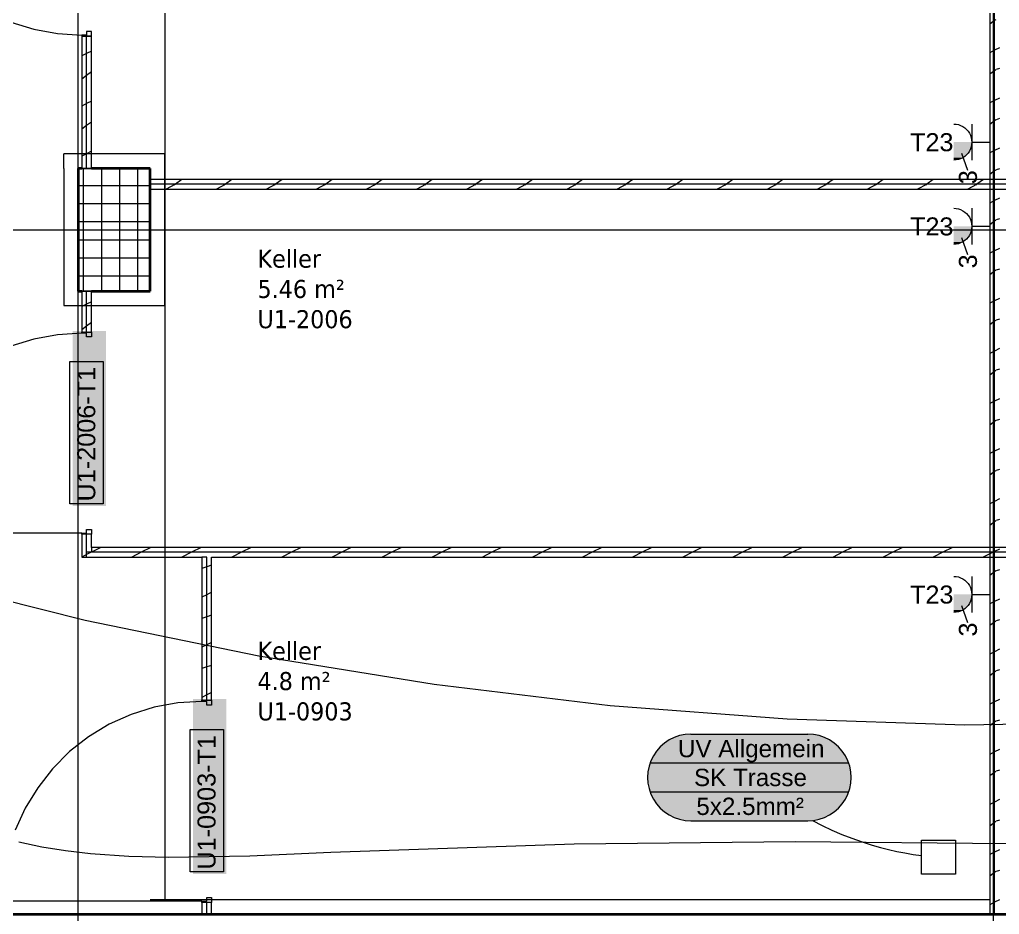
# Model space of a CAD drawing. Extents: x -1132 to 613, y -179 to 712.
# Drawn here: x -107.5 to -26, y 211.6 to 285.9 of the extents above; entities that cross this region are included whole.
import ezdxf
from ezdxf.lldxf.tags import DXFTag

# ---------------------------------------------------------------- set-up
doc = ezdxf.new("R2010")
doc.units = 0
doc.layers.get('0').update_dxf_attribs({"lineweight": 13})
for name, color, linetype, lineweight in [('A-AREA-____-IDEN', 7, 'Continuous', 5), ('A-DOOR-____-IDEN', 7, 'Continuous', 5), ('A-DOOR-FRAM-MCUT', 7, 'Continuous', 9), ('A-DOOR-OPNG-OTLN', 7, 'Continuous', 9), ('A-FLOR-____-OVHD', 7, 'Strichpunkt - Fein', 9), ('A-WALL-____-MCUT', 7, 'Continuous', 35), ('A-WALL-____-PATT', 7, 'Continuous', 35), ('A-WALL-FNSH-MCUT', 7, 'Continuous', 35), ('S-COLS-____-MCUT', 7, 'Continuous', 35), ('S-COLS-____-OTLN', 7, 'Continuous', 9), ('S-GRID-____-OTLN', 7, 'Continuous', 5)]:
    doc.layers.add(name, color=color, linetype=linetype, lineweight=lineweight)
for name, color, linetype, lineweight, true_color in [('A-DETL-____-OTLN', 5, 'Continuous', 9, 0x0000ff), ('EL01_WAN_Kraft', 1, 'Continuous', 13, 0xff0000), ('EL01_WAN_Leitung_Kraft', 1, 'Continuous', 13, 0xff0000), ('EL01_WAN_Leitung_Licht', 7, 'Continuous', 13, 0x0080ff)]:
    doc.layers.add(name, color=color, linetype=linetype, lineweight=lineweight, true_color=true_color)
doc.styles.get("Standard").update_dxf_attribs({"font": 'arial.ttf'})
tags = doc.linetypes.add('_Rasterlinie_', pattern=[0.375, 0.2, -0.05, 0.075, -0.05]).pattern_tags.tags
tags[10:11] = [DXFTag(74, 4), DXFTag(75, 0), DXFTag(340, '0'), DXFTag(46, 1.0), DXFTag(50, 0.0), DXFTag(44, 0.0), DXFTag(45, 0.0)]
tags[8:9] = [DXFTag(74, 4), DXFTag(75, 0), DXFTag(340, '0'), DXFTag(46, 1.0), DXFTag(50, 0.0), DXFTag(44, 0.0), DXFTag(45, 0.0)]
tags[6:7] = [DXFTag(74, 4), DXFTag(75, 0), DXFTag(340, '0'), DXFTag(46, 1.0), DXFTag(50, 0.0), DXFTag(44, 0.0), DXFTag(45, 0.0)]
tags[4:5] = [DXFTag(74, 4), DXFTag(75, 0), DXFTag(340, '0'), DXFTag(46, 1.0), DXFTag(50, 0.0), DXFTag(44, 0.0), DXFTag(45, 0.0)]
tags = doc.linetypes.add('_Strichliert - Fein_', pattern=[0.15, 0.1, -0.05]).pattern_tags.tags
tags[6:7] = [DXFTag(74, 4), DXFTag(75, 0), DXFTag(340, '0'), DXFTag(46, 1.0), DXFTag(50, 0.0), DXFTag(44, 0.0), DXFTag(45, 0.0)]
tags[4:5] = [DXFTag(74, 4), DXFTag(75, 0), DXFTag(340, '0'), DXFTag(46, 1.0), DXFTag(50, 0.0), DXFTag(44, 0.0), DXFTag(45, 0.0)]
tags = doc.linetypes.add('Strichpunkt - Fein', pattern=[0.2, 0.1, -0.05, 0, -0.05]).pattern_tags.tags
tags[10:11] = [DXFTag(74, 4), DXFTag(75, 0), DXFTag(340, '0'), DXFTag(46, 1.0), DXFTag(50, 0.0), DXFTag(44, 0.0), DXFTag(45, 0.0)]
tags[8:9] = [DXFTag(74, 4), DXFTag(75, 0), DXFTag(340, '0'), DXFTag(46, 1.0), DXFTag(50, 0.0), DXFTag(44, 0.0), DXFTag(45, 0.0)]
tags[6:7] = [DXFTag(74, 4), DXFTag(75, 0), DXFTag(340, '0'), DXFTag(46, 1.0), DXFTag(50, 0.0), DXFTag(44, 0.0), DXFTag(45, 0.0)]
tags[4:5] = [DXFTag(74, 4), DXFTag(75, 0), DXFTag(340, '0'), DXFTag(46, 1.0), DXFTag(50, 0.0), DXFTag(44, 0.0), DXFTag(45, 0.0)]

# ---------------------------------------------------------------- blocks, each defined once
blk = doc.blocks.new('Referenz-A0UJ359BXE', base_point=(-1140.157, -173.774))
at = {"layer": 'A-DETL-____-OTLN', "color": 0, "linetype": '_Strichliert - Fein_', "ltscale": 0.13}
blk.add_line((-103.787, 273.564), (-103.787, 274.764), dxfattribs=at)
at = {"layer": 'A-DOOR-____-IDEN', "color": 0, "linetype": 'Continuous', "ltscale": 0.13}
for p, q in [((-103.278, 245.681), (-103.278, 257.521)), ((-103.278, 257.521), (-100.498, 257.521)), ((-100.498, 257.521), (-100.498, 245.681)), ((-100.498, 245.681), (-103.278, 245.681)), ((-93.278, 215.09), (-93.278, 226.93)), ((-93.278, 226.93), (-90.498, 226.93)), ((-90.498, 226.93), (-90.498, 215.09)), ((-90.498, 215.09), (-93.278, 215.09))]:
    blk.add_line(p, q, dxfattribs=at)
at = {"layer": 'A-DOOR-____-IDEN', "color": 7, "linetype": 'Continuous', "ltscale": 0.13, "true_color": 0xffffff}
for points in [[(-103.034, 245.506), (-100.275, 245.506), (-103.034, 260.045)], [(-100.275, 245.506), (-103.034, 260.045), (-100.275, 260.045)], [(-93.034, 214.915), (-90.275, 214.915), (-93.034, 229.454)], [(-90.275, 214.915), (-93.034, 229.454), (-90.275, 229.454)]]:
    blk.add_solid(points, dxfattribs=at)
at = {"layer": 'A-DOOR-FRAM-MCUT', "color": 0, "linetype": 'Continuous', "ltscale": 0.13}
for p, q in [((-102.287, 284.636), (-102.287, 284.536)), ((-101.887, 284.636), (-102.287, 284.636)), ((-102.287, 284.536), (-101.487, 284.536)), ((-101.487, 284.936), (-101.887, 284.936)), ((-101.887, 284.936), (-101.887, 284.636)), ((-101.487, 284.536), (-101.487, 284.936)), ((-102.287, 259.955), (-101.487, 259.955)), ((-102.287, 259.855), (-102.287, 259.955)), ((-101.487, 259.955), (-101.487, 259.555)), ((-101.887, 259.855), (-102.287, 259.855)), ((-101.887, 259.555), (-101.887, 259.855)), ((-101.487, 259.555), (-101.887, 259.555)), ((-102.287, 243.255), (-101.887, 243.255)), ((-102.287, 243.155), (-102.287, 243.255)), ((-101.487, 243.155), (-102.287, 243.155)), ((-101.887, 243.555), (-101.487, 243.555)), ((-101.887, 243.255), (-101.887, 243.555)), ((-101.487, 243.555), (-101.487, 243.155)), ((-92.287, 229.364), (-91.487, 229.364)), ((-92.287, 229.264), (-92.287, 229.364)), ((-91.887, 229.264), (-92.287, 229.264)), ((-91.887, 228.964), (-91.887, 229.264)), ((-91.487, 228.964), (-91.887, 228.964)), ((-91.487, 229.364), (-91.487, 228.964)), ((-92.287, 212.664), (-91.887, 212.664)), ((-92.287, 212.564), (-92.287, 212.664)), ((-91.887, 212.964), (-91.487, 212.964)), ((-91.887, 212.664), (-91.887, 212.964)), ((-91.487, 212.964), (-91.487, 212.564)), ((-91.487, 212.564), (-92.287, 212.564))]:
    blk.add_line(p, q, dxfattribs=at)
at = {"layer": 'A-DOOR-OPNG-OTLN', "color": 0, "linetype": 'Continuous', "ltscale": 0.13}
for p, q in [((-108.173, 285.715), (-106.259, 285.119)), ((-106.259, 285.119), (-104.288, 284.758)), ((-104.288, 284.758), (-102.287, 284.636)), ((-106.259, 259.372), (-108.173, 258.776)), ((-104.288, 259.734), (-106.259, 259.372)), ((-102.287, 259.855), (-104.288, 259.734)), ((-102.287, 243.255), (-118.887, 243.255)), ((-94.288, 229.143), (-96.259, 228.781)), ((-92.287, 229.264), (-94.288, 229.143)), ((-98.173, 228.185), (-100.001, 227.362)), ((-96.259, 228.781), (-98.173, 228.185)), ((-100.001, 227.362), (-101.717, 226.325)), ((-101.717, 226.325), (-103.295, 225.089)), ((-103.295, 225.089), (-104.712, 223.672)), ((-104.712, 223.672), (-105.948, 222.094)), ((-105.948, 222.094), (-106.985, 220.378)), ((-106.985, 220.378), (-107.808, 218.55)), ((-92.287, 212.664), (-108.887, 212.664))]:
    blk.add_line(p, q, dxfattribs=at)
at = {"layer": 'A-FLOR-____-OVHD', "color": 0, "linetype": 'Strichpunkt - Fein', "ltscale": 0.13}
for p, q in [((-95.387, 357.163), (-95.387, 212.764)), ((-95.387, 274.764), (-103.787, 274.764)), ((-95.387, 262.164), (-95.387, 274.764)), ((-103.787, 273.564), (-103.787, 262.164)), ((-103.787, 262.164), (-95.387, 262.164)), ((-26.787, 212.764), (-96.587, 212.764))]:
    blk.add_line(p, q, dxfattribs=at)
at = {"layer": 'A-WALL-____-MCUT', "color": 0, "linetype": 'Continuous', "lineweight": 9, "ltscale": 0.13}
for p, q in [((-26.387, 211.564), (-26.387, 357.163)), ((-101.887, 273.564), (-101.887, 284.536)), ((-102.287, 273.564), (-101.487, 273.564)), ((52.913, 272.246), (-96.587, 272.246)), ((-101.487, 263.364), (-102.287, 263.364)), ((-101.887, 259.955), (-101.887, 263.364)), ((-101.887, 241.255), (-101.887, 243.155)), ((-101.487, 242.055), (-101.487, 241.655)), ((52.913, 241.655), (-101.887, 241.655)), ((-91.887, 241.255), (-92.287, 241.255)), ((-91.887, 229.364), (-91.887, 241.255)), ((-91.887, 211.564), (-91.887, 212.564))]:
    blk.add_line(p, q, dxfattribs=at)
at = {"layer": 'A-WALL-____-MCUT', "color": 0, "linetype": 'Continuous', "ltscale": 0.35}
for p, q in [((-91.487, 211.564), (-126.287, 211.564)), ((123.113, 211.564), (-91.487, 211.564))]:
    blk.add_line(p, q, dxfattribs=at)
at = {"layer": 'A-WALL-____-PATT', "color": 0, "linetype": 'Continuous', "lineweight": 9, "ltscale": 0.13}
for p, q in [((-26.387, 285.842), (-26.787, 285.542)), ((-26.286, 285.917), (-26.387, 285.842)), ((-25.987, 283.574), (-26.387, 283.374)), ((-101.887, 283.108), (-102.287, 282.908)), ((-101.487, 283.308), (-101.887, 283.108)), ((-26.387, 283.374), (-26.787, 283.174)), ((-101.887, 281.279), (-102.287, 280.979)), ((-101.487, 281.579), (-101.887, 281.279)), ((-26.387, 281.677), (-26.787, 281.377)), ((-26.286, 281.753), (-26.387, 281.677)), ((-25.987, 281.857), (-26.255, 281.768)), ((-101.887, 278.943), (-102.287, 278.743)), ((-101.487, 279.143), (-101.887, 278.943)), ((-26.387, 279.209), (-26.787, 279.009)), ((-25.987, 279.409), (-26.387, 279.209)), ((-101.887, 277.114), (-102.287, 276.814)), ((-101.487, 277.414), (-101.887, 277.114)), ((-26.387, 277.512), (-26.787, 277.212)), ((-26.285, 277.588), (-26.387, 277.512)), ((-25.987, 277.693), (-26.255, 277.603)), ((-101.887, 274.778), (-102.287, 274.578)), ((-101.487, 274.978), (-101.887, 274.778)), ((-26.387, 275.044), (-26.787, 274.844)), ((-25.987, 275.244), (-26.387, 275.044)), ((-26.387, 273.347), (-26.787, 273.047)), ((-26.285, 273.423), (-26.387, 273.347)), ((-25.987, 273.528), (-26.255, 273.439)), ((-94.531, 272.209), (-95.257, 271.846)), ((-94.495, 272.246), (-94.596, 272.17)), ((-93.962, 272.646), (-94.495, 272.246)), ((-90.366, 272.209), (-91.092, 271.846)), ((-90.33, 272.246), (-90.43, 272.17)), ((-89.797, 272.646), (-90.33, 272.246)), ((-86.201, 272.209), (-86.927, 271.846)), ((-86.165, 272.246), (-86.265, 272.171)), ((-85.632, 272.646), (-86.165, 272.246)), ((-82.036, 272.209), (-82.762, 271.846)), ((-82, 272.246), (-82.1, 272.171)), ((-81.467, 272.646), (-82, 272.246)), ((-77.871, 272.209), (-78.598, 271.846)), ((-77.835, 272.246), (-77.934, 272.171)), ((-77.302, 272.646), (-77.835, 272.246)), ((-73.706, 272.209), (-74.433, 271.846)), ((-73.67, 272.246), (-73.769, 272.171)), ((-73.137, 272.646), (-73.67, 272.246)), ((-69.541, 272.209), (-70.268, 271.846)), ((-69.505, 272.246), (-69.604, 272.172)), ((-68.972, 272.646), (-69.505, 272.246)), ((-65.377, 272.209), (-66.103, 271.846)), ((-65.34, 272.246), (-65.438, 272.172)), ((-64.807, 272.646), (-65.34, 272.246)), ((-61.212, 272.209), (-61.938, 271.846)), ((-61.175, 272.246), (-61.273, 272.172)), ((-60.642, 272.646), (-61.175, 272.246)), ((-57.047, 272.209), (-57.773, 271.846)), ((-57.01, 272.246), (-57.108, 272.172)), ((-56.477, 272.646), (-57.01, 272.246)), ((-52.882, 272.209), (-53.608, 271.846)), ((-52.845, 272.246), (-52.943, 272.173)), ((-52.312, 272.646), (-52.845, 272.246)), ((-48.717, 272.209), (-49.443, 271.846)), ((-48.68, 272.246), (-48.777, 272.173)), ((-48.147, 272.646), (-48.68, 272.246)), ((-44.552, 272.209), (-45.278, 271.846)), ((-44.515, 272.246), (-44.612, 272.173)), ((-43.982, 272.646), (-44.515, 272.246)), ((-40.387, 272.209), (-41.113, 271.846)), ((-40.35, 272.246), (-40.447, 272.173)), ((-39.817, 272.646), (-40.35, 272.246)), ((-36.222, 272.209), (-36.948, 271.846)), ((-36.185, 272.246), (-36.281, 272.174)), ((-35.652, 272.646), (-36.185, 272.246)), ((-32.057, 272.209), (-32.784, 271.846)), ((-32.02, 272.246), (-32.116, 272.174)), ((-31.487, 272.646), (-32.02, 272.246)), ((-27.892, 272.209), (-28.619, 271.846)), ((-27.855, 272.246), (-27.951, 272.174)), ((-27.322, 272.646), (-27.855, 272.246)), ((-26.387, 270.879), (-26.787, 270.679)), ((-25.987, 271.079), (-26.387, 270.879)), ((-26.387, 269.182), (-26.787, 268.882)), ((-26.284, 269.259), (-26.387, 269.182)), ((-25.987, 269.363), (-26.254, 269.274)), ((-26.387, 266.714), (-26.787, 266.514)), ((-25.987, 266.914), (-26.387, 266.714)), ((-26.387, 265.017), (-26.787, 264.717)), ((-26.284, 265.094), (-26.387, 265.017)), ((-25.987, 265.198), (-26.254, 265.109)), ((-101.487, 262.483), (-101.887, 262.283)), ((-26.387, 262.549), (-26.787, 262.349)), ((-25.987, 262.749), (-26.387, 262.549)), ((-101.887, 262.283), (-102.287, 262.083)), ((-101.487, 260.754), (-101.887, 260.454)), ((-26.387, 260.852), (-26.787, 260.552)), ((-26.283, 260.93), (-26.387, 260.852)), ((-25.987, 261.034), (-26.254, 260.945)), ((-101.887, 260.454), (-102.287, 260.154)), ((-26.387, 258.384), (-26.787, 258.184)), ((-25.987, 258.584), (-26.387, 258.384)), ((-26.387, 256.687), (-26.787, 256.387)), ((-26.283, 256.765), (-26.387, 256.687)), ((-25.987, 256.869), (-26.254, 256.78)), ((-26.387, 254.219), (-26.787, 254.019)), ((-25.987, 254.419), (-26.387, 254.219)), ((-26.282, 252.6), (-26.387, 252.522)), ((-25.987, 252.704), (-26.254, 252.615)), ((-26.387, 252.522), (-26.787, 252.222)), ((-25.987, 250.255), (-26.387, 250.055)), ((-26.387, 250.055), (-26.787, 249.855)), ((-25.987, 248.54), (-26.253, 248.451)), ((-26.387, 248.357), (-26.787, 248.057)), ((-26.282, 248.436), (-26.387, 248.357)), ((-25.987, 246.09), (-26.387, 245.89)), ((-26.387, 245.89), (-26.787, 245.69)), ((-26.387, 244.192), (-26.787, 243.892)), ((-26.281, 244.271), (-26.387, 244.192)), ((-25.987, 244.375), (-26.253, 244.286)), ((-100.695, 242.055), (-101.487, 241.659)), ((-96.53, 242.055), (-97.33, 241.655)), ((-92.366, 242.055), (-93.166, 241.655)), ((-88.201, 242.055), (-89.001, 241.655)), ((-84.036, 242.055), (-84.836, 241.655)), ((-79.871, 242.055), (-80.671, 241.655)), ((-75.706, 242.055), (-76.506, 241.655)), ((-71.541, 242.055), (-72.341, 241.655)), ((-67.376, 242.055), (-68.176, 241.655)), ((-63.211, 242.055), (-64.011, 241.655)), ((-59.046, 242.055), (-59.846, 241.655)), ((-54.881, 242.055), (-55.681, 241.655)), ((-50.716, 242.055), (-51.516, 241.655)), ((-46.552, 242.055), (-47.352, 241.655)), ((-42.387, 242.055), (-43.187, 241.655)), ((-38.222, 242.055), (-39.022, 241.655)), ((-34.057, 242.055), (-34.857, 241.655)), ((-29.892, 242.055), (-30.692, 241.655)), ((-101.887, 241.459), (-102.287, 241.259)), ((-101.495, 241.655), (-101.887, 241.459)), ((-101.487, 241.659), (-101.495, 241.655)), ((-97.33, 241.655), (-98.13, 241.255)), ((-93.166, 241.655), (-93.966, 241.255)), ((-89.001, 241.655), (-89.801, 241.255)), ((-84.836, 241.655), (-85.636, 241.255)), ((-80.671, 241.655), (-81.471, 241.255)), ((-76.506, 241.655), (-77.306, 241.255)), ((-72.341, 241.655), (-73.141, 241.255)), ((-68.176, 241.655), (-68.976, 241.255)), ((-64.011, 241.655), (-64.811, 241.255)), ((-59.846, 241.655), (-60.646, 241.255)), ((-55.681, 241.655), (-56.481, 241.255)), ((-51.516, 241.655), (-52.316, 241.255)), ((-47.352, 241.655), (-48.152, 241.255)), ((-43.187, 241.655), (-43.987, 241.255)), ((-39.022, 241.655), (-39.822, 241.255)), ((-34.857, 241.655), (-35.657, 241.255)), ((-30.692, 241.655), (-31.492, 241.255)), ((-26.787, 241.525), (-27.327, 241.255)), ((-26.387, 241.725), (-26.787, 241.525)), ((-25.987, 241.925), (-26.387, 241.725)), ((-91.887, 240.455), (-92.287, 240.322)), ((-91.487, 240.589), (-91.887, 240.455)), ((-26.387, 240.027), (-26.787, 239.727)), ((-26.281, 240.106), (-26.387, 240.027)), ((-25.987, 240.21), (-26.253, 240.121)), ((-91.887, 238.129), (-92.287, 237.929)), ((-91.487, 238.329), (-91.887, 238.129)), ((-26.387, 237.56), (-26.787, 237.36)), ((-25.987, 237.76), (-26.387, 237.56)), ((-91.887, 236.291), (-92.287, 236.157)), ((-91.487, 236.424), (-91.887, 236.291)), ((-26.387, 235.862), (-26.787, 235.562)), ((-26.28, 235.942), (-26.387, 235.862)), ((-25.987, 236.045), (-26.253, 235.957)), ((-91.887, 233.964), (-92.287, 233.764)), ((-91.487, 234.164), (-91.887, 233.964)), ((-26.387, 233.395), (-26.787, 233.195)), ((-25.987, 233.595), (-26.387, 233.395)), ((-91.487, 232.259), (-91.887, 232.126)), ((-91.887, 232.126), (-92.287, 231.992)), ((-26.387, 231.697), (-26.787, 231.397)), ((-26.28, 231.777), (-26.387, 231.697)), ((-25.987, 231.881), (-26.253, 231.792)), ((-91.887, 229.799), (-92.287, 229.599)), ((-91.487, 229.999), (-91.887, 229.799)), ((-26.387, 229.23), (-26.787, 229.03)), ((-25.987, 229.43), (-26.387, 229.23)), ((-26.387, 227.532), (-26.787, 227.232)), ((-26.279, 227.612), (-26.387, 227.532)), ((-25.987, 227.716), (-26.252, 227.627)), ((-26.387, 225.065), (-26.787, 224.865)), ((-25.987, 225.265), (-26.387, 225.065)), ((-26.387, 223.367), (-26.787, 223.067)), ((-26.279, 223.448), (-26.387, 223.367)), ((-25.987, 223.551), (-26.252, 223.463)), ((-26.387, 220.9), (-26.787, 220.7)), ((-25.987, 221.1), (-26.387, 220.9)), ((-26.387, 219.202), (-26.787, 218.902)), ((-26.278, 219.283), (-26.387, 219.202)), ((-25.987, 219.387), (-26.252, 219.298)), ((-26.387, 216.735), (-26.787, 216.535)), ((-25.987, 216.935), (-26.387, 216.735)), ((-26.278, 215.119), (-26.387, 215.037)), ((-25.987, 215.222), (-26.252, 215.133)), ((-26.387, 215.037), (-26.787, 214.737)), ((-25.987, 212.77), (-26.387, 212.57)), ((-26.387, 212.57), (-26.787, 212.37))]:
    blk.add_line(p, q, dxfattribs=at)
at = {"layer": 'A-WALL-FNSH-MCUT', "color": 0, "linetype": 'Continuous', "lineweight": 9, "ltscale": 0.13}
for p, q in [((-26.787, 357.163), (-26.787, 211.564)), ((-102.287, 284.536), (-102.287, 273.564)), ((-101.487, 284.536), (-102.287, 284.536)), ((-101.487, 273.564), (-101.487, 284.536)), ((52.913, 272.646), (-96.587, 272.646)), ((-96.587, 272.646), (-96.587, 271.846)), ((-96.587, 271.846), (52.913, 271.846)), ((-102.287, 263.364), (-102.287, 259.955)), ((-101.487, 259.955), (-101.487, 263.364)), ((-102.287, 259.955), (-101.487, 259.955)), ((-102.287, 243.155), (-102.287, 241.255)), ((-101.487, 243.155), (-102.287, 243.155)), ((-101.487, 242.055), (-101.487, 243.155)), ((52.913, 242.055), (-101.487, 242.055)), ((-102.287, 241.255), (-92.287, 241.255)), ((-92.287, 241.255), (-92.287, 229.364)), ((-91.487, 241.255), (52.913, 241.255)), ((-91.487, 229.364), (-91.487, 241.255)), ((-92.287, 229.364), (-91.487, 229.364)), ((-92.287, 212.564), (-92.287, 211.564)), ((-91.487, 212.564), (-92.287, 212.564)), ((-91.487, 211.564), (-91.487, 212.564))]:
    blk.add_line(p, q, dxfattribs=at)
at = {"layer": 'S-COLS-____-MCUT', "color": 0, "linetype": 'Continuous', "ltscale": 0.35}
for p, q in [((-102.287, 273.564), (-102.587, 273.564)), ((-102.587, 273.564), (-102.587, 263.364)), ((-96.587, 273.564), (-101.487, 273.564)), ((-96.587, 263.364), (-96.587, 273.564)), ((-102.587, 263.364), (-102.287, 263.364)), ((-101.487, 263.364), (-96.587, 263.364))]:
    blk.add_line(p, q, dxfattribs=at)
at = {"layer": 'S-COLS-____-OTLN', "color": 0, "linetype": 'Continuous', "ltscale": 0.13}
for p, q in [((-101.887, 273.564), (-102.287, 273.564)), ((-102.126, 263.364), (-102.126, 273.564)), ((-101.487, 273.564), (-101.887, 273.564)), ((-100.626, 263.364), (-100.626, 273.564)), ((-99.126, 263.364), (-99.126, 273.564)), ((-97.626, 263.364), (-97.626, 273.564)), ((-102.587, 272.133), (-96.587, 272.133)), ((-102.587, 270.633), (-96.587, 270.633)), ((-102.587, 269.133), (-96.587, 269.133)), ((-102.587, 267.633), (-96.587, 267.633)), ((-102.587, 266.133), (-96.587, 266.133)), ((-102.587, 264.633), (-96.587, 264.633)), ((-102.287, 263.364), (-101.887, 263.364)), ((-101.887, 263.364), (-101.487, 263.364))]:
    blk.add_line(p, q, dxfattribs=at)
at = {"layer": 'S-GRID-____-OTLN', "color": 0, "linetype": '_Rasterlinie_', "ltscale": 0.13}
for p, q in [((-102.587, 173.564), (-102.587, 357.163)), ((-26.487, 173.564), (-26.487, 357.163)), ((-164.287, 268.464), (174.71, 268.464))]:
    blk.add_line(p, q, dxfattribs=at)
at = {"layer": 'A-AREA-____-IDEN', "color": 0, "linetype": 'Continuous', "ltscale": 0.13, "char_height": 1.5, "attachment_point": 1}
for s, insert in [('{\\W0.9;\\fVerdana;Keller}', (-87.674, 266.806)), ('{\\W0.9;\\fVerdana;5.46 m²}', (-87.674, 264.293)), ('{\\W0.9;\\fVerdana;U1-2006}', (-87.674, 261.779)), ('{\\W0.9;\\fVerdana;Keller}', (-87.674, 234.215)), ('{\\W0.9;\\fVerdana;4.8 m²}', (-87.674, 231.702)), ('{\\W0.9;\\fVerdana;U1-0903}', (-87.674, 229.188))]:
    blk.add_mtext(s, dxfattribs=dict(at, insert=insert))
at = {"layer": 'A-DOOR-____-IDEN', "color": 0, "linetype": 'Continuous', "ltscale": 0.13, "char_height": 1.5, "attachment_point": 1, "rotation": 90}
for s, insert in [('{\\fArial;U1-2006-T1}', (-102.659, 245.881)), ('{\\fArial;U1-0903-T1}', (-92.659, 215.29))]:
    blk.add_mtext(s, dxfattribs=dict(at, insert=insert))
blk = doc.blocks.new('Leitung-A0UJ35C9XE', base_point=(-41.514, 216.459))
at = {"color": 0, "linetype": 'ByBlock', "lineweight": -2, "ltscale": 0.13}
for p, q in [((-41.514, 219.367), (-40.719, 218.955)), ((-40.719, 218.955), (-39.91, 218.571)), ((-39.91, 218.571), (-39.088, 218.213)), ((-39.088, 218.213), (-38.254, 217.885)), ((-38.254, 217.885), (-37.409, 217.585)), ((-37.409, 217.585), (-36.554, 217.315)), ((-36.554, 217.315), (-35.883, 217.126)), ((-35.883, 217.126), (-35.206, 216.955)), ((-35.206, 216.955), (-34.526, 216.803)), ((-34.526, 216.803), (-33.842, 216.67)), ((-33.842, 216.67), (-33.155, 216.555)), ((-33.155, 216.555), (-32.465, 216.459))]:
    blk.add_line(p, q, dxfattribs=at)
blk = doc.blocks.new('Steckdose T23_ AP_ 3-fach-A0UJ35CXXE', base_point=(-33.417, 265.246))
at = {"color": 0, "lineweight": -2}
for p, q in [((-29.785, 270.246), (-29.589, 270.233)), ((-29.589, 270.233), (-29.397, 270.194)), ((-29.397, 270.194), (-29.211, 270.131)), ((-29.211, 270.131), (-29.035, 270.045)), ((-29.035, 270.045), (-28.872, 269.936)), ((-28.872, 269.936), (-28.724, 269.806)), ((-28.724, 269.806), (-28.595, 269.659)), ((-28.595, 269.659), (-28.486, 269.496)), ((-28.285, 270.246), (-28.285, 267.246)), ((-28.486, 269.496), (-28.399, 269.32)), ((-28.399, 269.32), (-28.336, 269.134)), ((-28.336, 269.134), (-28.298, 268.941)), ((-28.298, 268.941), (-28.285, 268.746)), ((-28.399, 268.172), (-28.486, 267.996)), ((-28.336, 268.357), (-28.399, 268.172)), ((-28.298, 268.55), (-28.336, 268.357)), ((-28.285, 268.746), (-28.298, 268.55)), ((-28.285, 268.746), (-26.785, 268.746)), ((-29.589, 267.258), (-29.785, 267.246)), ((-29.397, 267.297), (-29.589, 267.258)), ((-29.211, 267.36), (-29.397, 267.297)), ((-29.035, 267.447), (-29.211, 267.36)), ((-29.138, 267.819), (-28.63, 266.403)), ((-28.872, 267.556), (-29.035, 267.447)), ((-28.724, 267.685), (-28.872, 267.556)), ((-28.595, 267.832), (-28.724, 267.685)), ((-28.486, 267.996), (-28.595, 267.832))]:
    blk.add_line(p, q, dxfattribs=at)
for points in [[(-28.336, 268.357), (-29.785, 268.357), (-28.285, 268.746)], [(-29.785, 268.357), (-28.285, 268.746), (-29.785, 268.746)], [(-28.486, 267.996), (-29.785, 267.996), (-28.336, 268.357)], [(-29.785, 267.996), (-28.336, 268.357), (-29.785, 268.357)], [(-28.724, 267.685), (-29.785, 267.685), (-28.486, 267.996)], [(-29.785, 267.685), (-28.486, 267.996), (-29.785, 267.996)], [(-29.035, 267.447), (-29.785, 267.447), (-28.724, 267.685)], [(-29.785, 267.447), (-28.724, 267.685), (-29.785, 267.685)], [(-29.397, 267.297), (-29.785, 267.297), (-29.035, 267.447)], [(-29.785, 267.297), (-29.035, 267.447), (-29.785, 267.447)], [(-29.785, 267.246), (-29.397, 267.297), (-29.785, 267.297)]]:
    blk.add_solid(points, dxfattribs=at)
at = {"color": 0, "lineweight": -2, "insert": (-33.417, 269.487), "char_height": 1.5, "attachment_point": 1}
blk.add_mtext('{\\fArial;T23}', dxfattribs=at)
at = {"color": 0, "lineweight": -2, "insert": (-29.354, 265.246), "char_height": 1.5, "attachment_point": 1, "rotation": 90}
blk.add_mtext('{\\fArial;3}', dxfattribs=at)
blk = doc.blocks.new('Steckdose T23_ AP_ 3-fach-A0UJ35GFXE', base_point=(-33.417, 272.246))
at = {"color": 0, "lineweight": -2}
for p, q in [((-29.785, 277.246), (-29.589, 277.233)), ((-29.589, 277.233), (-29.397, 277.194)), ((-29.397, 277.194), (-29.211, 277.131)), ((-29.211, 277.131), (-29.035, 277.045)), ((-29.035, 277.045), (-28.872, 276.936)), ((-28.285, 277.246), (-28.285, 274.246)), ((-28.872, 276.936), (-28.724, 276.806)), ((-28.724, 276.806), (-28.595, 276.659)), ((-28.595, 276.659), (-28.486, 276.496)), ((-28.486, 276.496), (-28.399, 276.32)), ((-28.399, 276.32), (-28.336, 276.134)), ((-28.336, 275.357), (-28.399, 275.172)), ((-28.336, 276.134), (-28.298, 275.941)), ((-28.298, 275.55), (-28.336, 275.357)), ((-28.298, 275.941), (-28.285, 275.746)), ((-28.285, 275.746), (-28.298, 275.55)), ((-28.285, 275.746), (-26.785, 275.746)), ((-29.138, 274.819), (-28.63, 273.403)), ((-28.872, 274.556), (-29.035, 274.447)), ((-28.724, 274.685), (-28.872, 274.556)), ((-28.595, 274.832), (-28.724, 274.685)), ((-28.486, 274.996), (-28.595, 274.832)), ((-28.399, 275.172), (-28.486, 274.996)), ((-29.589, 274.258), (-29.785, 274.246)), ((-29.397, 274.297), (-29.589, 274.258)), ((-29.211, 274.36), (-29.397, 274.297)), ((-29.035, 274.447), (-29.211, 274.36))]:
    blk.add_line(p, q, dxfattribs=at)
for points in [[(-28.336, 275.357), (-29.785, 275.357), (-28.285, 275.746)], [(-29.785, 275.357), (-28.285, 275.746), (-29.785, 275.746)], [(-28.486, 274.996), (-29.785, 274.996), (-28.336, 275.357)], [(-29.785, 274.996), (-28.336, 275.357), (-29.785, 275.357)], [(-28.724, 274.685), (-29.785, 274.685), (-28.486, 274.996)], [(-29.785, 274.685), (-28.486, 274.996), (-29.785, 274.996)], [(-29.035, 274.447), (-29.785, 274.447), (-28.724, 274.685)], [(-29.785, 274.447), (-28.724, 274.685), (-29.785, 274.685)], [(-29.397, 274.297), (-29.785, 274.297), (-29.035, 274.447)], [(-29.785, 274.297), (-29.035, 274.447), (-29.785, 274.447)], [(-29.785, 274.246), (-29.397, 274.297), (-29.785, 274.297)]]:
    blk.add_solid(points, dxfattribs=at)
at = {"color": 0, "lineweight": -2, "insert": (-33.417, 276.487), "char_height": 1.5, "attachment_point": 1}
blk.add_mtext('{\\fArial;T23}', dxfattribs=at)
at = {"color": 0, "lineweight": -2, "insert": (-29.354, 272.246), "char_height": 1.5, "attachment_point": 1, "rotation": 90}
blk.add_mtext('{\\fArial;3}', dxfattribs=at)
blk = doc.blocks.new('Bodendose (multi) UP-A0UJ35HJXE', base_point=(-32.465, 214.894))
at = {"color": 0, "lineweight": -2}
for p, q in [((-32.465, 217.734), (-29.625, 217.734)), ((-32.465, 214.894), (-32.465, 217.734)), ((-29.625, 217.734), (-29.625, 214.894)), ((-29.625, 214.894), (-32.465, 214.894))]:
    blk.add_line(p, q, dxfattribs=at)
blk = doc.blocks.new('Steckdose T23_ AP_ 3-fach-A0UJ35HRXE', base_point=(-33.417, 234.655))
at = {"color": 0, "lineweight": -2}
for p, q in [((-29.785, 239.655), (-29.589, 239.642)), ((-29.589, 239.642), (-29.397, 239.604)), ((-29.397, 239.604), (-29.211, 239.54)), ((-29.211, 239.54), (-29.035, 239.454)), ((-28.285, 239.655), (-28.285, 236.655)), ((-29.035, 239.454), (-28.872, 239.345)), ((-28.872, 239.345), (-28.724, 239.215)), ((-28.724, 239.215), (-28.595, 239.068)), ((-28.595, 239.068), (-28.486, 238.905)), ((-28.486, 238.905), (-28.399, 238.729)), ((-28.399, 238.729), (-28.336, 238.543)), ((-28.336, 238.543), (-28.298, 238.35)), ((-28.298, 237.959), (-28.336, 237.766)), ((-28.298, 238.35), (-28.285, 238.155)), ((-28.285, 238.155), (-28.298, 237.959)), ((-28.285, 238.155), (-26.785, 238.155)), ((-29.138, 237.229), (-28.63, 235.812)), ((-28.724, 237.094), (-28.872, 236.965)), ((-28.595, 237.242), (-28.724, 237.094)), ((-28.486, 237.405), (-28.595, 237.242)), ((-28.399, 237.581), (-28.486, 237.405)), ((-28.336, 237.766), (-28.399, 237.581)), ((-29.589, 236.667), (-29.785, 236.655)), ((-29.397, 236.706), (-29.589, 236.667)), ((-29.211, 236.769), (-29.397, 236.706)), ((-29.035, 236.856), (-29.211, 236.769)), ((-28.872, 236.965), (-29.035, 236.856))]:
    blk.add_line(p, q, dxfattribs=at)
for points in [[(-28.336, 237.766), (-29.785, 237.766), (-28.285, 238.155)], [(-29.785, 237.766), (-28.285, 238.155), (-29.785, 238.155)], [(-28.486, 237.405), (-29.785, 237.405), (-28.336, 237.766)], [(-29.785, 237.405), (-28.336, 237.766), (-29.785, 237.766)], [(-28.724, 237.094), (-29.785, 237.094), (-28.486, 237.405)], [(-29.785, 237.094), (-28.486, 237.405), (-29.785, 237.405)], [(-29.035, 236.856), (-29.785, 236.856), (-28.724, 237.094)], [(-29.785, 236.856), (-28.724, 237.094), (-29.785, 237.094)], [(-29.397, 236.706), (-29.785, 236.706), (-29.035, 236.856)], [(-29.785, 236.706), (-29.035, 236.856), (-29.785, 236.856)], [(-29.785, 236.655), (-29.397, 236.706), (-29.785, 236.706)]]:
    blk.add_solid(points, dxfattribs=at)
at = {"color": 0, "lineweight": -2, "insert": (-33.417, 238.896), "char_height": 1.5, "attachment_point": 1}
blk.add_mtext('{\\fArial;T23}', dxfattribs=at)
at = {"color": 0, "lineweight": -2, "insert": (-29.354, 234.655), "char_height": 1.5, "attachment_point": 1, "rotation": 90}
blk.add_mtext('{\\fArial;3}', dxfattribs=at)
blk = doc.blocks.new('Gruppenzuleitung-A0UJ35ITXE', base_point=(-55.243, 219.346))
at = {"color": 0, "linetype": 'ByBlock', "lineweight": -2, "ltscale": 0.13}
for p, q in [((-52.113, 226.515), (-52.575, 226.423)), ((-51.643, 226.546), (-52.113, 226.515)), ((-51.643, 226.546), (-41.905, 226.546)), ((-41.435, 226.515), (-41.905, 226.546)), ((-40.973, 226.423), (-41.435, 226.515)), ((-53.834, 225.802), (-54.188, 225.491)), ((-53.443, 226.063), (-53.834, 225.802)), ((-53.02, 226.272), (-53.443, 226.063)), ((-52.575, 226.423), (-53.02, 226.272)), ((-40.527, 226.272), (-40.973, 226.423)), ((-40.105, 226.063), (-40.527, 226.272)), ((-39.713, 225.802), (-40.105, 226.063)), ((-39.359, 225.491), (-39.713, 225.802)), ((-54.499, 225.137), (-54.76, 224.746)), ((-54.188, 225.491), (-54.499, 225.137)), ((-39.048, 225.137), (-39.359, 225.491)), ((-38.787, 224.746), (-39.048, 225.137)), ((-54.969, 224.323), (-55.12, 223.878)), ((-55.037, 224.146), (-38.51, 224.146)), ((-54.76, 224.746), (-54.969, 224.323)), ((-38.579, 224.323), (-38.787, 224.746)), ((-38.427, 223.878), (-38.579, 224.323)), ((-55.212, 223.416), (-55.243, 222.946)), ((-55.12, 223.878), (-55.212, 223.416)), ((-38.335, 223.416), (-38.427, 223.878)), ((-38.305, 222.946), (-38.335, 223.416)), ((-55.243, 222.946), (-55.212, 222.476)), ((-55.212, 222.476), (-55.12, 222.014)), ((-38.427, 222.014), (-38.335, 222.476)), ((-38.335, 222.476), (-38.305, 222.946)), ((-55.12, 222.014), (-54.969, 221.568)), ((-55.037, 221.746), (-38.51, 221.746)), ((-38.579, 221.568), (-38.427, 222.014)), ((-54.969, 221.568), (-54.76, 221.146)), ((-54.76, 221.146), (-54.499, 220.754)), ((-39.048, 220.754), (-38.787, 221.146)), ((-38.787, 221.146), (-38.579, 221.568)), ((-54.499, 220.754), (-54.188, 220.4)), ((-54.188, 220.4), (-53.834, 220.09)), ((-53.834, 220.09), (-53.443, 219.828)), ((-40.105, 219.828), (-39.713, 220.09)), ((-39.713, 220.09), (-39.359, 220.4)), ((-39.359, 220.4), (-39.048, 220.754)), ((-53.443, 219.828), (-53.02, 219.62)), ((-53.02, 219.62), (-52.575, 219.468)), ((-52.575, 219.468), (-52.113, 219.377)), ((-52.113, 219.377), (-51.643, 219.346)), ((-51.643, 219.346), (-41.905, 219.346)), ((-41.905, 219.346), (-41.435, 219.377)), ((-41.435, 219.377), (-40.973, 219.468)), ((-40.973, 219.468), (-40.527, 219.62)), ((-40.527, 219.62), (-40.105, 219.828))]:
    blk.add_line(p, q, dxfattribs=at)
at = {"color": 7, "linetype": 'ByBlock', "lineweight": -2, "ltscale": 0.13, "true_color": 0xffffff}
for points in [[(-52.444, 226.455), (-41.103, 226.455), (-52.179, 226.506)], [(-52.179, 226.506), (-41.368, 226.506), (-51.912, 226.536)], [(-41.103, 226.455), (-52.179, 226.506), (-41.368, 226.506)], [(-51.912, 226.536), (-41.636, 226.536), (-51.643, 226.546)], [(-41.368, 226.506), (-51.912, 226.536), (-41.636, 226.536)], [(-41.636, 226.536), (-51.643, 226.546), (-41.905, 226.546)], [(-54.091, 225.585), (-39.456, 225.585), (-53.887, 225.76)], [(-53.887, 225.76), (-39.66, 225.76), (-53.671, 225.92)], [(-39.456, 225.585), (-53.887, 225.76), (-39.66, 225.76)], [(-53.887, 225.76), (-39.66, 225.76), (-53.887, 225.76)], [(-39.66, 225.76), (-53.887, 225.76), (-39.66, 225.76)], [(-53.671, 225.92), (-39.877, 225.92), (-53.443, 226.063)], [(-39.66, 225.76), (-53.671, 225.92), (-39.877, 225.92)], [(-53.671, 225.92), (-39.877, 225.92), (-53.671, 225.92)], [(-39.877, 225.92), (-53.671, 225.92), (-39.877, 225.92)], [(-53.443, 226.063), (-40.105, 226.063), (-53.205, 226.189)], [(-39.877, 225.92), (-53.443, 226.063), (-40.105, 226.063)], [(-53.205, 226.189), (-40.343, 226.189), (-52.958, 226.297)], [(-40.105, 226.063), (-53.205, 226.189), (-40.343, 226.189)], [(-52.958, 226.297), (-40.589, 226.297), (-52.704, 226.386)], [(-40.343, 226.189), (-52.958, 226.297), (-40.589, 226.297)], [(-52.704, 226.386), (-40.843, 226.386), (-52.444, 226.455)], [(-40.589, 226.297), (-52.704, 226.386), (-40.843, 226.386)], [(-40.843, 226.386), (-52.444, 226.455), (-41.103, 226.455)], [(-52.444, 226.455), (-41.103, 226.455), (-52.444, 226.455)], [(-41.103, 226.455), (-52.444, 226.455), (-41.103, 226.455)], [(-54.76, 224.746), (-38.787, 224.746), (-54.617, 224.974)], [(-54.617, 224.974), (-38.93, 224.974), (-54.457, 225.19)], [(-38.787, 224.746), (-54.617, 224.974), (-38.93, 224.974)], [(-54.457, 225.19), (-39.09, 225.19), (-54.282, 225.394)], [(-38.93, 224.974), (-54.457, 225.19), (-39.09, 225.19)], [(-54.457, 225.19), (-39.09, 225.19), (-54.457, 225.19)], [(-39.09, 225.19), (-54.457, 225.19), (-39.09, 225.19)], [(-54.282, 225.394), (-39.266, 225.394), (-54.091, 225.585)], [(-39.09, 225.19), (-54.282, 225.394), (-39.266, 225.394)], [(-54.282, 225.394), (-39.266, 225.394), (-54.282, 225.394)], [(-39.266, 225.394), (-54.282, 225.394), (-39.266, 225.394)], [(-39.266, 225.394), (-54.091, 225.585), (-39.456, 225.585)], [(-54.091, 225.585), (-39.456, 225.585), (-54.091, 225.585)], [(-39.456, 225.585), (-54.091, 225.585), (-39.456, 225.585)], [(-55.083, 224.007), (-38.464, 224.007), (-54.994, 224.261)], [(-54.994, 224.261), (-38.553, 224.261), (-54.886, 224.508)], [(-38.464, 224.007), (-54.994, 224.261), (-38.553, 224.261)], [(-54.994, 224.261), (-38.553, 224.261), (-54.994, 224.261)], [(-38.553, 224.261), (-54.994, 224.261), (-38.553, 224.261)], [(-54.886, 224.508), (-38.661, 224.508), (-54.76, 224.746)], [(-38.553, 224.261), (-54.886, 224.508), (-38.661, 224.508)], [(-54.886, 224.508), (-38.661, 224.508), (-54.886, 224.508)], [(-38.661, 224.508), (-54.886, 224.508), (-38.661, 224.508)], [(-38.661, 224.508), (-54.76, 224.746), (-38.787, 224.746)], [(-54.76, 224.746), (-38.787, 224.746), (-54.76, 224.746)], [(-38.787, 224.746), (-54.76, 224.746), (-38.787, 224.746)], [(-55.243, 222.946), (-38.305, 222.946), (-55.233, 223.215)], [(-55.233, 223.215), (-38.315, 223.215), (-55.203, 223.482)], [(-38.305, 222.946), (-55.233, 223.215), (-38.315, 223.215)], [(-55.233, 223.215), (-38.315, 223.215), (-55.233, 223.215)], [(-38.315, 223.215), (-55.233, 223.215), (-38.315, 223.215)], [(-55.203, 223.482), (-38.345, 223.482), (-55.152, 223.747)], [(-38.315, 223.215), (-55.203, 223.482), (-38.345, 223.482)], [(-55.203, 223.482), (-38.345, 223.482), (-55.203, 223.482)], [(-38.345, 223.482), (-55.203, 223.482), (-38.345, 223.482)], [(-55.152, 223.747), (-38.395, 223.747), (-55.083, 224.007)], [(-38.345, 223.482), (-55.152, 223.747), (-38.395, 223.747)], [(-55.152, 223.747), (-38.395, 223.747), (-55.152, 223.747)], [(-38.395, 223.747), (-55.152, 223.747), (-38.395, 223.747)], [(-38.395, 223.747), (-55.083, 224.007), (-38.464, 224.007)], [(-55.233, 222.677), (-38.315, 222.677), (-55.243, 222.946)], [(-38.315, 222.677), (-55.243, 222.946), (-38.305, 222.946)], [(-55.243, 222.946), (-38.305, 222.946), (-55.243, 222.946)], [(-38.305, 222.946), (-55.243, 222.946), (-38.305, 222.946)], [(-55.203, 222.409), (-38.345, 222.409), (-55.233, 222.677)], [(-38.345, 222.409), (-55.233, 222.677), (-38.315, 222.677)], [(-55.152, 222.145), (-38.395, 222.145), (-55.203, 222.409)], [(-38.395, 222.145), (-55.203, 222.409), (-38.345, 222.409)], [(-55.203, 222.409), (-38.345, 222.409), (-55.203, 222.409)], [(-38.345, 222.409), (-55.203, 222.409), (-38.345, 222.409)], [(-55.083, 221.885), (-38.464, 221.885), (-55.152, 222.145)], [(-38.464, 221.885), (-55.152, 222.145), (-38.395, 222.145)], [(-55.152, 222.145), (-38.395, 222.145), (-55.152, 222.145)], [(-38.395, 222.145), (-55.152, 222.145), (-38.395, 222.145)], [(-54.994, 221.631), (-38.553, 221.631), (-55.083, 221.885)], [(-38.553, 221.631), (-55.083, 221.885), (-38.464, 221.885)], [(-54.886, 221.384), (-38.661, 221.384), (-54.994, 221.631)], [(-38.661, 221.384), (-54.994, 221.631), (-38.553, 221.631)], [(-54.76, 221.146), (-38.787, 221.146), (-54.886, 221.384)], [(-38.787, 221.146), (-54.886, 221.384), (-38.661, 221.384)], [(-54.617, 220.918), (-38.93, 220.918), (-54.76, 221.146)], [(-38.93, 220.918), (-54.76, 221.146), (-38.787, 221.146)], [(-54.457, 220.701), (-39.09, 220.701), (-54.617, 220.918)], [(-39.09, 220.701), (-54.617, 220.918), (-38.93, 220.918)], [(-54.282, 220.497), (-39.266, 220.497), (-54.457, 220.701)], [(-39.266, 220.497), (-54.457, 220.701), (-39.09, 220.701)], [(-54.091, 220.307), (-39.456, 220.307), (-54.282, 220.497)], [(-39.456, 220.307), (-54.282, 220.497), (-39.266, 220.497)], [(-53.887, 220.131), (-39.66, 220.131), (-54.091, 220.307)], [(-39.66, 220.131), (-54.091, 220.307), (-39.456, 220.307)], [(-53.671, 219.971), (-39.877, 219.971), (-53.887, 220.131)], [(-39.877, 219.971), (-53.887, 220.131), (-39.66, 220.131)], [(-53.443, 219.828), (-40.105, 219.828), (-53.671, 219.971)], [(-40.105, 219.828), (-53.671, 219.971), (-39.877, 219.971)], [(-53.205, 219.702), (-40.343, 219.702), (-53.443, 219.828)], [(-40.343, 219.702), (-53.443, 219.828), (-40.105, 219.828)], [(-52.958, 219.595), (-40.589, 219.595), (-53.205, 219.702)], [(-40.589, 219.595), (-53.205, 219.702), (-40.343, 219.702)], [(-52.704, 219.506), (-40.843, 219.506), (-52.958, 219.595)], [(-40.843, 219.506), (-52.958, 219.595), (-40.589, 219.595)], [(-52.444, 219.436), (-41.103, 219.436), (-52.704, 219.506)], [(-41.103, 219.436), (-52.704, 219.506), (-40.843, 219.506)], [(-52.179, 219.386), (-41.368, 219.386), (-52.444, 219.436)], [(-41.368, 219.386), (-52.444, 219.436), (-41.103, 219.436)], [(-51.912, 219.356), (-41.636, 219.356), (-52.179, 219.386)], [(-41.636, 219.356), (-52.179, 219.386), (-41.368, 219.386)], [(-51.643, 219.346), (-41.905, 219.346), (-51.912, 219.356)], [(-41.905, 219.346), (-51.912, 219.356), (-41.636, 219.356)]]:
    blk.add_solid(points, dxfattribs=at)
at = {"color": 0, "linetype": 'ByBlock', "lineweight": -2, "ltscale": 0.13, "char_height": 1.44, "attachment_point": 1}
for s, insert in [('{\\fArial;UV Allgemein}', (-52.715, 226.066)), ('{\\fArial;SK Trasse}', (-51.378, 223.666)), ('{\\fArial;5x2.5mm²}', (-51.183, 221.266))]:
    blk.add_mtext(s, dxfattribs=dict(at, insert=insert))
blk = doc.blocks.new('Leitung-A0UJ35OTXE', base_point=(-121.917, 215.65))
at = {"color": 0, "linetype": 'ByBlock', "lineweight": -2, "ltscale": 0.13}
for p, q in [((-107.524, 217.587), (-105.612, 217.178)), ((-61.348, 217.423), (-42.943, 217.625)), ((-42.943, 217.625), (-25.299, 217.447)), ((-105.612, 217.178), (-103.622, 216.86)), ((-103.622, 216.86), (-101.562, 216.624)), ((-88.317, 216.433), (-81.571, 216.727)), ((-81.571, 216.727), (-61.348, 217.423)), ((-101.562, 216.624), (-98.366, 216.404)), ((-98.366, 216.404), (-95.07, 216.319)), ((-95.07, 216.319), (-88.317, 216.433))]:
    blk.add_line(p, q, dxfattribs=at)
blk = doc.blocks.new('Leitung-A0UJ35PRXE', base_point=(-116.285, 227.296))
at = {"color": 0, "linetype": 'ByBlock', "lineweight": -2, "ltscale": 0.13}
for p, q in [((-101.996, 235.99), (-116.285, 239.537)), ((-87.556, 233.024), (-101.996, 235.99)), ((-72.995, 230.656), (-87.556, 233.024)), ((-58.34, 228.901), (-72.995, 230.656)), ((-43.62, 227.776), (-58.34, 228.901)), ((-28.861, 227.296), (-43.62, 227.776)), ((-12.904, 227.515), (-28.861, 227.296))]:
    blk.add_line(p, q, dxfattribs=at)

msp = doc.modelspace()

# ---------------------------------------------------------------- block references
at = {"color": 9, "lineweight": 25, "ltscale": 0.25, "true_color": 0xc0c0c0}
msp.add_blockref('Referenz-A0UJ359BXE', (-1140.157, -173.774), dxfattribs=at)
at = {"layer": 'EL01_WAN_Kraft', "color": 1, "linetype": 'Continuous', "ltscale": 0.13, "true_color": 0xff0000}
for name, p in [('Steckdose T23_ AP_ 3-fach-A0UJ35GFXE', (-33.417, 272.246)), ('Steckdose T23_ AP_ 3-fach-A0UJ35CXXE', (-33.417, 265.246)), ('Steckdose T23_ AP_ 3-fach-A0UJ35HRXE', (-33.417, 234.655)), ('Bodendose (multi) UP-A0UJ35HJXE', (-32.465, 214.894))]:
    msp.add_blockref(name, p, dxfattribs=at)
at = {"layer": 'EL01_WAN_Leitung_Kraft', "color": 1, "ltscale": 0.13, "true_color": 0xff0000}
for name, p in [('Gruppenzuleitung-A0UJ35ITXE', (-55.243, 219.346)), ('Leitung-A0UJ35C9XE', (-41.514, 216.459))]:
    msp.add_blockref(name, p, dxfattribs=at)
at = {"layer": 'EL01_WAN_Leitung_Licht', "ltscale": 0.13}
for name, p in [('Leitung-A0UJ35OTXE', (-121.917, 215.65)), ('Leitung-A0UJ35PRXE', (-116.285, 227.296))]:
    msp.add_blockref(name, p, dxfattribs=at)

doc.saveas('drawing.dxf')
